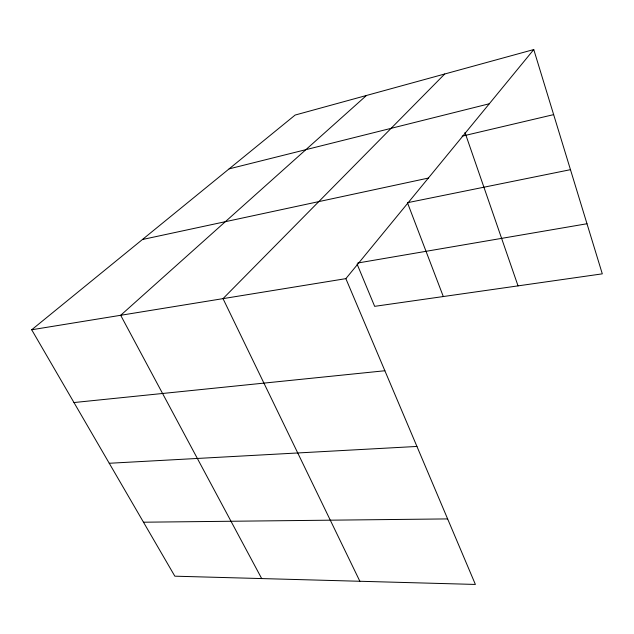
<?xml version="1.0" encoding="UTF-8"?>
<svg xmlns="http://www.w3.org/2000/svg" width="634" height="634" viewBox="0 0 634 634"><rect width="100%" height="100%" fill="white"/><g stroke="black" fill="none" stroke-linecap="round" stroke-linejoin="round"><path stroke-width="0.95" d="M345.863 278.643L475.389 584.445L174.841 576.187L31.7 329.767L345.863 278.643L533.765 49.555L602.3 273.848L374.654 306.341L357.093 264.093M444.743 73.988L223.017 298.63L359.866 581.267M366.476 95.465L120.682 315.288L261.691 578.573M31.7 329.767L295.143 115.047L533.765 49.555M229.104 168.874L489.297 103.77M462.123 136.151L553.648 114.627M142.436 239.509L428.346 178.075M570.465 169.674L407.456 202.706L443.309 296.546M357.695 263.023L586.989 223.747M73.972 402.542L384.878 370.747M109.254 463.272L416.934 446.447M143.49 522.21L447.636 518.913M464.976 132.474L518.041 285.879"/></g></svg>
